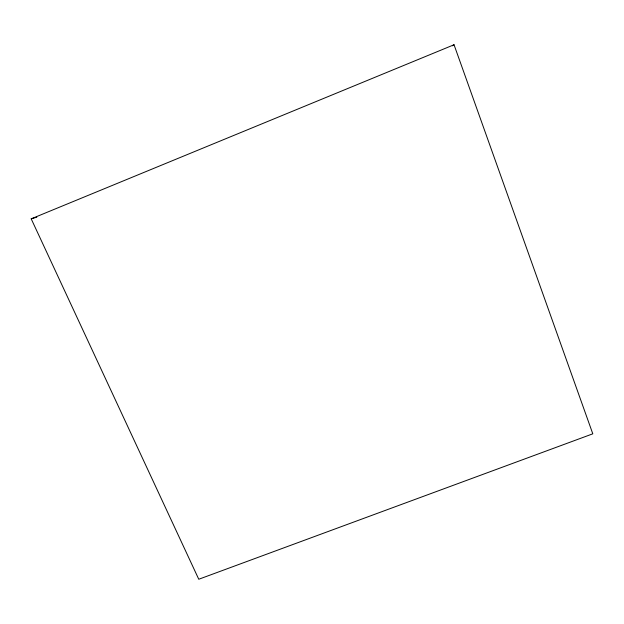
<?xml version="1.0" encoding="UTF-8"?>
<svg xmlns="http://www.w3.org/2000/svg" width="624" height="624" viewBox="0 0 624 624"><rect width="100%" height="100%" fill="white"/><g stroke="black" fill="none" stroke-linecap="round" stroke-linejoin="round"><path stroke-width="0.94" d="M452.447 45.833L454.038 44.749L592.8 433.82L198.767 579.251L31.2 218.829L454.038 44.749M31.2 218.829L36.808 217.191"/></g></svg>
